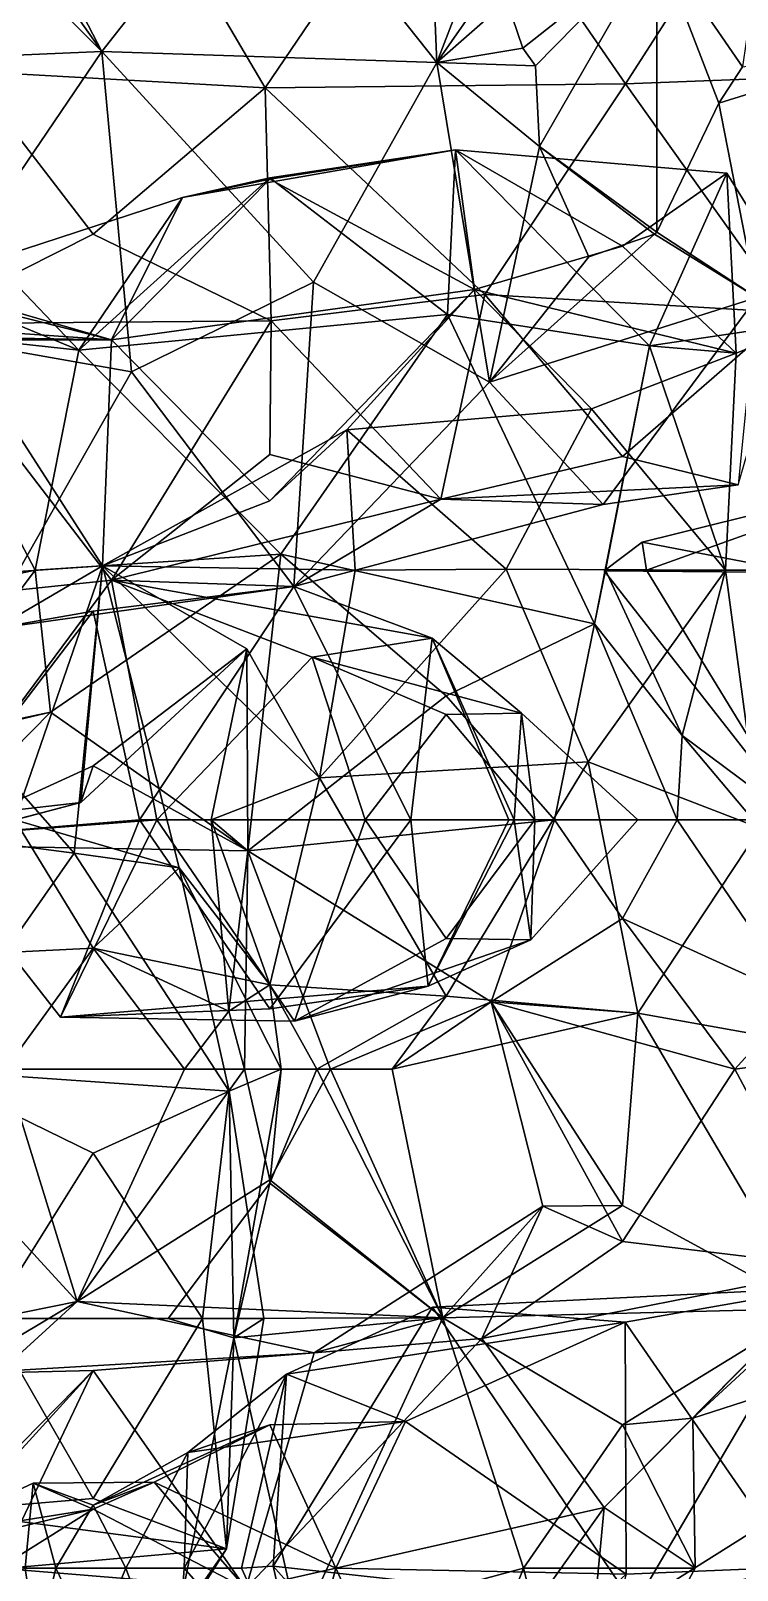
# Model space of a CAD drawing. Extents: x 290095 to 295679, y 4553756 to 4561441.
# Drawn here: x 294275.3 to 294325.8, y 4559352.2 to 4559462.2 of the extents above; entities that cross this region are included whole.
import ezdxf

# ---------------------------------------------------------------- set-up
doc = ezdxf.new("R2010")
doc.units = 0
doc.layers.add('Au_ppm_Pref_-_0_5', color=7, linetype='CONTINUOUS')

msp = doc.modelspace()

# ---------------------------------------------------------------- linework, layer by layer
at = {"layer": 'Au_ppm_Pref_-_0_5'}
for points in [[(294280.11, 4559478.39, 1871.99), (294266.08, 4559478.78, 1876.08), (294270.77, 4559459.28, 1872.59)], [(294280.11, 4559478.39, 1871.99), (294270.77, 4559459.28, 1872.59), (294292.04, 4559458.1, 1872.43)], [(294280.11, 4559478.39, 1871.99), (294292.04, 4559458.1, 1872.43), (294304.9, 4559477.07, 1871.94)], [(294267.16, 4559473.84, 1887.62), (294268.78, 4559477.1, 1887.94), (294280.37, 4559460.69, 1886.83)], [(294268.78, 4559477.1, 1887.94), (294271.84, 4559477.1, 1888.71), (294280.37, 4559460.69, 1886.83)], [(294271.84, 4559477.1, 1888.71), (294291.96, 4559475.45, 1890.82), (294280.37, 4559460.69, 1886.83)], [(294304.3, 4559459.9, 1887.88), (294291.96, 4559475.45, 1890.82), (294303.6, 4559476.47, 1889.59)], [(294304.9, 4559477.07, 1871.94), (294292.04, 4559458.1, 1872.43), (294317.77, 4559458.38, 1872.35)], [(294307.6, 4559468.5, 1888.35), (294304.3, 4559459.9, 1887.88), (294303.6, 4559476.47, 1889.59)], [(294304.9, 4559477.07, 1871.94), (294317.77, 4559458.38, 1872.35), (294329.7, 4559476.96, 1871.65)], [(294329.7, 4559476.96, 1871.65), (294317.77, 4559458.38, 1872.35), (294341.44, 4559459.28, 1870.89)], [(294304.3, 4559459.9, 1887.88), (294280.37, 4559460.69, 1886.83), (294291.96, 4559475.45, 1890.82)], [(294267.16, 4559473.84, 1887.62), (294280.37, 4559460.69, 1886.83), (294252.51, 4559459.51, 1888.07)], [(294308.66, 4559466.17, 1888), (294304.3, 4559459.9, 1887.88), (294307.6, 4559468.5, 1888.35)], [(294309.3, 4559464.28, 1887.76), (294320, 4559468.5, 1885.67), (294310.45, 4559460.92, 1887.34)], [(294310.45, 4559460.92, 1887.34), (294320, 4559468.5, 1885.67), (294311.34, 4559459.68, 1887.14)], [(294311.34, 4559459.68, 1887.14), (294320, 4559468.5, 1885.67), (294311.62, 4559453.9, 1886.94)], [(294311.62, 4559453.9, 1886.94), (294320, 4559468.5, 1885.67), (294320, 4559447.78, 1885.15)], [(294324.44, 4559457, 1885.26), (294320, 4559447.78, 1885.15), (294320, 4559468.5, 1885.67)], [(294326.13, 4559459.59, 1885.28), (294324.44, 4559457, 1885.26), (294320, 4559468.5, 1885.67)], [(294326.65, 4559463.22, 1885.36), (294326.13, 4559459.59, 1885.28), (294320, 4559468.5, 1885.67)], [(294304.3, 4559459.9, 1887.88), (294308.66, 4559466.17, 1888), (294309.3, 4559464.28, 1887.76)], [(294304.3, 4559459.9, 1887.88), (294309.3, 4559464.28, 1887.76), (294310.45, 4559460.92, 1887.34)], [(294311.34, 4559459.68, 1887.14), (294304.3, 4559459.9, 1887.88), (294310.45, 4559460.92, 1887.34)], [(294326.13, 4559459.59, 1885.28), (294338.49, 4559461.38, 1882.3), (294324.44, 4559457, 1885.26)], [(294338.49, 4559461.38, 1882.3), (294327.15, 4559443.12, 1882), (294324.44, 4559457, 1885.26)], [(294266.72, 4559440.59, 1888.25), (294252.51, 4559459.51, 1888.07), (294280.37, 4559460.69, 1886.83)], [(294266.72, 4559440.59, 1888.25), (294280.37, 4559460.69, 1886.83), (294282.48, 4559437.82, 1885.26)], [(294295.5, 4559444.23, 1886.3), (294282.48, 4559437.82, 1885.26), (294280.37, 4559460.69, 1886.83)], [(294295.5, 4559444.23, 1886.3), (294280.37, 4559460.69, 1886.83), (294304.3, 4559459.9, 1887.88)], [(294295.5, 4559444.23, 1886.3), (294304.3, 4559459.9, 1887.88), (294308.06, 4559437.08, 1885.69)], [(294308.06, 4559437.08, 1885.69), (294304.3, 4559459.9, 1887.88), (294311.62, 4559453.9, 1886.94)], [(294311.62, 4559453.9, 1886.94), (294304.3, 4559459.9, 1887.88), (294311.34, 4559459.68, 1887.14)], [(294270.77, 4559459.28, 1872.59), (294267.04, 4559441.25, 1875.35), (294279.76, 4559447.65, 1872.95)], [(294270.77, 4559459.28, 1872.59), (294279.76, 4559447.65, 1872.95), (294292.04, 4559458.1, 1872.43)], [(294329.4, 4559442.05, 1871.44), (294341.44, 4559459.28, 1870.89), (294317.77, 4559458.38, 1872.35)], [(294292.04, 4559458.1, 1872.43), (294279.76, 4559447.65, 1872.95), (294292.46, 4559441.46, 1874.12)], [(294292.04, 4559458.1, 1872.43), (294307.72, 4559443.33, 1872.81), (294317.77, 4559458.38, 1872.35)], [(294292.04, 4559458.1, 1872.43), (294292.46, 4559441.46, 1874.12), (294307.72, 4559443.33, 1872.81)], [(294329.4, 4559442.05, 1871.44), (294317.77, 4559458.38, 1872.35), (294307.72, 4559443.33, 1872.81)], [(294324.44, 4559457, 1885.26), (294327.15, 4559443.12, 1882), (294320, 4559447.78, 1885.15)], [(294264, 4559454.82, 1859.01), (294267.25, 4559444.09, 1853.05), (294278.74, 4559439.36, 1858.06)], [(294264, 4559454.82, 1859.01), (294278.74, 4559439.36, 1858.06), (294266.66, 4559440.68, 1864.57)], [(294292.36, 4559451.67, 1856.47), (294286.14, 4559450.26, 1853.07), (294305.62, 4559453.66, 1852.25)], [(294286.14, 4559450.26, 1853.07), (294292.36, 4559451.57, 1849.7), (294305.62, 4559453.66, 1852.25)], [(294292.36, 4559451.67, 1856.47), (294305.62, 4559453.66, 1852.25), (294305.07, 4559441.91, 1858.99)], [(294305.62, 4559453.66, 1852.25), (294292.36, 4559451.57, 1849.7), (294306.98, 4559443.7, 1846.27)], [(294305.62, 4559453.66, 1852.25), (294319.48, 4559439.68, 1854.82), (294305.07, 4559441.91, 1858.99)], [(294325.01, 4559452, 1853.07), (294319.48, 4559439.68, 1854.82), (294305.62, 4559453.66, 1852.25)], [(294325.01, 4559452, 1853.07), (294305.62, 4559453.66, 1852.25), (294317.56, 4559446.79, 1851.29)], [(294305.62, 4559453.66, 1852.25), (294306.98, 4559443.7, 1846.27), (294317.56, 4559446.79, 1851.29)], [(294308.06, 4559437.08, 1885.69), (294311.62, 4559453.9, 1886.94), (294315.16, 4559446.03, 1886.05)], [(294319.84, 4559447.64, 1885.18), (294311.62, 4559453.9, 1886.94), (294320, 4559447.78, 1885.15)], [(294315.16, 4559446.03, 1886.05), (294311.62, 4559453.9, 1886.94), (294319.84, 4559447.64, 1885.18)], [(294325.01, 4559452, 1853.07), (294317.56, 4559446.79, 1851.29), (294325.67, 4559439.15, 1848.48)], [(294331.53, 4559441.46, 1853.07), (294319.48, 4559439.68, 1854.82), (294325.01, 4559452, 1853.07)], [(294331.53, 4559441.46, 1853.07), (294325.01, 4559452, 1853.07), (294325.67, 4559439.15, 1848.48)], [(294292.36, 4559451.67, 1856.47), (294278.74, 4559439.36, 1858.06), (294286.14, 4559450.26, 1853.07)], [(294292.36, 4559451.67, 1856.47), (294305.07, 4559441.91, 1858.99), (294278.74, 4559439.36, 1858.06)], [(294286.14, 4559450.26, 1853.07), (294281.07, 4559440.1, 1847.51), (294292.36, 4559451.57, 1849.7)], [(294281.07, 4559440.1, 1847.51), (294306.98, 4559443.7, 1846.27), (294292.36, 4559451.57, 1849.7)], [(294278.74, 4559439.36, 1858.06), (294267.25, 4559444.09, 1853.05), (294286.14, 4559450.26, 1853.07)], [(294286.14, 4559450.26, 1853.07), (294267.25, 4559444.09, 1853.05), (294281.07, 4559440.1, 1847.51)], [(294279.76, 4559447.65, 1872.95), (294267.04, 4559441.25, 1875.35), (294292.46, 4559441.46, 1874.12)], [(294319.84, 4559447.64, 1885.18), (294308.06, 4559437.08, 1885.69), (294315.16, 4559446.03, 1886.05)], [(294327.15, 4559443.12, 1882), (294308.06, 4559437.08, 1885.69), (294319.84, 4559447.64, 1885.18)], [(294320, 4559447.78, 1885.15), (294327.15, 4559443.12, 1882), (294319.84, 4559447.64, 1885.18)], [(294325.67, 4559439.15, 1848.48), (294317.56, 4559446.79, 1851.29), (294306.98, 4559443.7, 1846.27)], [(294282.48, 4559437.82, 1885.26), (294295.5, 4559444.23, 1886.3), (294294.08, 4559422.48, 1882.85)], [(294295.5, 4559444.23, 1886.3), (294308.06, 4559437.08, 1885.69), (294294.08, 4559422.48, 1882.85)], [(294281.07, 4559440.1, 1847.51), (294267.25, 4559444.09, 1853.05), (294251.38, 4559440.04, 1847.83)], [(294254.64, 4559422.22, 1841.57), (294280.42, 4559423.95, 1841.62), (294267.88, 4559443.43, 1840.46)], [(294281.07, 4559440.1, 1847.51), (294261.46, 4559441.46, 1843.88), (294267.88, 4559443.43, 1840.46)], [(294267.88, 4559443.43, 1840.46), (294280.42, 4559423.95, 1841.62), (294281.07, 4559440.1, 1847.51)], [(294281.07, 4559440.1, 1847.51), (294292.36, 4559428.6, 1845.48), (294306.98, 4559443.7, 1846.27)], [(294292.36, 4559428.6, 1845.48), (294297.88, 4559433.66, 1841.19), (294306.98, 4559443.7, 1846.27)], [(294307.72, 4559443.33, 1872.81), (294292.46, 4559441.46, 1874.12), (294304.59, 4559428.71, 1877.22)], [(294315.34, 4559435.18, 1842.24), (294306.98, 4559443.7, 1846.27), (294297.88, 4559433.66, 1841.19)], [(294307.72, 4559443.33, 1872.81), (294304.59, 4559428.71, 1877.22), (294317.56, 4559431.77, 1873.6)], [(294315.34, 4559435.18, 1842.24), (294325.67, 4559439.15, 1848.48), (294306.98, 4559443.7, 1846.27)], [(294329.4, 4559442.05, 1871.44), (294307.72, 4559443.33, 1872.81), (294317.56, 4559431.77, 1873.6)], [(294316.18, 4559428.33, 1881.85), (294308.06, 4559437.08, 1885.69), (294327.15, 4559443.12, 1882)], [(294316.18, 4559428.33, 1881.85), (294327.15, 4559443.12, 1882), (294325.83, 4559429.75, 1876.83)], [(294329.4, 4559442.05, 1871.44), (294317.56, 4559431.77, 1873.6), (294325.83, 4559429.75, 1876.83)], [(294281.07, 4559440.1, 1847.51), (294255, 4559440.55, 1846.41), (294261.46, 4559441.46, 1843.88)], [(294263.68, 4559421.11, 1871.27), (294281.05, 4559422.93, 1875.72), (294267.04, 4559441.25, 1875.35)], [(294281.05, 4559422.93, 1875.72), (294292.46, 4559441.46, 1874.12), (294267.04, 4559441.25, 1875.35)], [(294293.16, 4559424.78, 1858.86), (294278.74, 4559439.36, 1858.06), (294305.07, 4559441.91, 1858.99)], [(294292.46, 4559441.46, 1874.12), (294281.05, 4559422.93, 1875.72), (294292.36, 4559431.9, 1873.64)], [(294304.59, 4559428.71, 1877.22), (294292.46, 4559441.46, 1874.12), (294292.36, 4559431.9, 1873.64)], [(294293.16, 4559424.78, 1858.86), (294305.07, 4559441.91, 1858.99), (294315.55, 4559419.81, 1856.79)], [(294305.07, 4559441.91, 1858.99), (294319.48, 4559439.68, 1854.82), (294315.55, 4559419.81, 1856.79)], [(294331.53, 4559441.46, 1853.07), (294325.67, 4559439.15, 1848.48), (294319.48, 4559439.68, 1854.82)], [(294281.07, 4559440.1, 1847.51), (294251.38, 4559440.04, 1847.83), (294255.11, 4559440.4, 1846.83)], [(294281.07, 4559440.1, 1847.51), (294255.11, 4559440.4, 1846.83), (294255, 4559440.55, 1846.41)], [(294266.66, 4559440.68, 1864.57), (294275.62, 4559423.64, 1863.84), (294263.68, 4559421.11, 1871.27)], [(294278.74, 4559439.36, 1858.06), (294275.62, 4559423.64, 1863.84), (294266.66, 4559440.68, 1864.57)], [(294266.72, 4559440.59, 1888.25), (294282.48, 4559437.82, 1885.26), (294271.98, 4559419.36, 1883.61)], [(294281.07, 4559440.1, 1847.51), (294280.42, 4559423.95, 1841.62), (294292.36, 4559428.6, 1845.48)], [(294293.16, 4559424.78, 1858.86), (294275.62, 4559423.64, 1863.84), (294278.74, 4559439.36, 1858.06)], [(294315.34, 4559435.18, 1842.24), (294324.91, 4559423.64, 1847.17), (294325.67, 4559439.15, 1848.48)], [(294316.34, 4559423.64, 1853.07), (294315.55, 4559419.81, 1856.79), (294319.48, 4559439.68, 1854.82)], [(294319.48, 4559439.68, 1854.82), (294324.91, 4559423.64, 1847.17), (294316.34, 4559423.64, 1853.07)], [(294324.91, 4559423.64, 1847.17), (294319.48, 4559439.68, 1854.82), (294325.67, 4559439.15, 1848.48)], [(294271.98, 4559419.36, 1883.61), (294282.48, 4559437.82, 1885.26), (294294.08, 4559422.48, 1882.85)], [(294316.18, 4559428.33, 1881.85), (294294.08, 4559422.48, 1882.85), (294308.06, 4559437.08, 1885.69)], [(294315.34, 4559435.18, 1842.24), (294297.88, 4559433.66, 1841.19), (294309.25, 4559423.71, 1839.06)], [(294315.34, 4559435.18, 1842.24), (294309.25, 4559423.71, 1839.06), (294324.91, 4559423.64, 1847.17)], [(294297.88, 4559433.66, 1841.19), (294292.36, 4559428.6, 1845.48), (294280.42, 4559423.95, 1841.62)], [(294280.42, 4559423.95, 1841.62), (294298.46, 4559423.64, 1838.13), (294297.88, 4559433.66, 1841.19)], [(294297.88, 4559433.66, 1841.19), (294298.46, 4559423.64, 1838.13), (294309.25, 4559423.71, 1839.06)], [(294304.59, 4559428.71, 1877.22), (294292.36, 4559431.9, 1873.64), (294281.05, 4559422.93, 1875.72)], [(294304.59, 4559428.71, 1877.22), (294325.83, 4559429.75, 1876.83), (294317.56, 4559431.77, 1873.6)], [(294319.28, 4559423.64, 1824.18), (294318.97, 4559425.64, 1823.37), (294338, 4559430.36, 1823.37)], [(294330.24, 4559423.49, 1817.78), (294338, 4559430.36, 1823.37), (294318.97, 4559425.64, 1823.37)], [(294319.28, 4559423.64, 1824.18), (294338, 4559430.36, 1823.37), (294337.33, 4559423.64, 1825.93)], [(294316.18, 4559428.33, 1881.85), (294325.83, 4559429.75, 1876.83), (294304.59, 4559428.71, 1877.22)], [(294304.59, 4559428.71, 1877.22), (294281.05, 4559422.93, 1875.72), (294294.08, 4559422.48, 1882.85)], [(294316.18, 4559428.33, 1881.85), (294304.59, 4559428.71, 1877.22), (294294.08, 4559422.48, 1882.85)], [(294319.28, 4559423.64, 1824.18), (294316.24, 4559423.6, 1823.3), (294318.97, 4559425.64, 1823.37)], [(294318.97, 4559425.64, 1823.37), (294316.24, 4559423.6, 1823.3), (294330.24, 4559423.49, 1817.78)], [(294293.16, 4559424.78, 1858.86), (294276.71, 4559413.51, 1857.88), (294275.62, 4559423.64, 1863.84)], [(294293.16, 4559424.78, 1858.86), (294290.81, 4559403.6, 1853.73), (294276.71, 4559413.51, 1857.88)], [(294293.16, 4559424.78, 1858.86), (294304.96, 4559414.68, 1856.06), (294290.81, 4559403.6, 1853.73)], [(294293.16, 4559424.78, 1858.86), (294315.55, 4559419.81, 1856.79), (294304.96, 4559414.68, 1856.06)], [(294254.64, 4559422.22, 1841.57), (294267.16, 4559416.2, 1837.73), (294280.42, 4559423.95, 1841.62)], [(294275.62, 4559423.64, 1863.84), (294266.11, 4559411.01, 1863.71), (294263.68, 4559421.11, 1871.27)], [(294276.71, 4559413.51, 1857.88), (294266.11, 4559411.01, 1863.71), (294275.62, 4559423.64, 1863.84)], [(294280.42, 4559423.95, 1841.62), (294267.16, 4559416.2, 1837.73), (294278.4, 4559403.44, 1836.69)], [(294274.15, 4559405.82, 1844.49), (294278.88, 4559407.06, 1847.13), (294280.42, 4559423.95, 1841.62)], [(294274.15, 4559405.82, 1844.49), (294280.42, 4559423.95, 1841.62), (294285.9, 4559402.4, 1841.19)], [(294285.9, 4559402.4, 1841.19), (294280.42, 4559423.95, 1841.62), (294278.4, 4559403.44, 1836.69)], [(294278.88, 4559407.06, 1847.13), (294290.73, 4559418.02, 1846.02), (294280.42, 4559423.95, 1841.62)], [(294280.42, 4559423.95, 1841.62), (294290.73, 4559418.02, 1846.02), (294295.91, 4559408.82, 1841.87)], [(294280.42, 4559423.95, 1841.62), (294295.91, 4559408.82, 1841.87), (294298.46, 4559423.64, 1838.13)], [(294295.91, 4559408.82, 1841.87), (294315.11, 4559409.95, 1842.35), (294309.25, 4559423.71, 1839.06)], [(294295.91, 4559408.82, 1841.87), (294309.25, 4559423.71, 1839.06), (294298.46, 4559423.64, 1838.13)], [(294315.11, 4559409.95, 1842.35), (294324.91, 4559423.64, 1847.17), (294309.25, 4559423.71, 1839.06)], [(294327.38, 4559405.22, 1848.19), (294324.91, 4559423.64, 1847.17), (294315.11, 4559409.95, 1842.35)], [(294316.34, 4559423.64, 1853.07), (294321.82, 4559411.85, 1853.07), (294315.55, 4559419.81, 1856.79)], [(294319.28, 4559423.64, 1824.18), (294330.15, 4559405.84, 1823.37), (294316.24, 4559423.6, 1823.3)], [(294330.15, 4559405.84, 1823.37), (294330.24, 4559423.49, 1817.78), (294316.24, 4559423.6, 1823.3)], [(294321.82, 4559411.85, 1853.07), (294316.34, 4559423.64, 1853.07), (294324.91, 4559423.64, 1847.17)], [(294319.28, 4559423.64, 1824.18), (294337.33, 4559423.64, 1825.93), (294330.15, 4559405.84, 1823.37)], [(294327.38, 4559405.22, 1848.19), (294321.82, 4559411.85, 1853.07), (294324.91, 4559423.64, 1847.17)], [(294263.68, 4559421.11, 1871.27), (294267.39, 4559404.53, 1876.33), (294281.05, 4559422.93, 1875.72)], [(294267.39, 4559404.53, 1876.33), (294284.29, 4559405.82, 1871.23), (294281.05, 4559422.93, 1875.72)], [(294271.98, 4559419.36, 1883.61), (294294.08, 4559422.48, 1882.85), (294279.76, 4559420.71, 1877.8)], [(294294.08, 4559422.48, 1882.85), (294283.05, 4559405.82, 1881.22), (294279.76, 4559420.71, 1877.8)], [(294294.08, 4559422.48, 1882.85), (294281.05, 4559422.93, 1875.72), (294303.96, 4559418.78, 1875.68)], [(294295.39, 4559417.43, 1871.53), (294281.05, 4559422.93, 1875.72), (294284.29, 4559405.82, 1871.23)], [(294303.96, 4559418.78, 1875.68), (294281.05, 4559422.93, 1875.72), (294295.39, 4559417.43, 1871.53)], [(294283.05, 4559405.82, 1881.22), (294294.08, 4559422.48, 1882.85), (294302.44, 4559405.82, 1881.58)], [(294302.44, 4559405.82, 1881.58), (294294.08, 4559422.48, 1882.85), (294303.96, 4559418.78, 1875.68)], [(294271.98, 4559419.36, 1883.61), (294279.76, 4559420.71, 1877.8), (294267.39, 4559404.53, 1876.33)], [(294279.76, 4559420.71, 1877.8), (294283.05, 4559405.82, 1881.22), (294267.39, 4559404.53, 1876.33)], [(294315.55, 4559419.81, 1856.79), (294312.7, 4559405.82, 1855.36), (294304.96, 4559414.68, 1856.06)], [(294321.47, 4559405.82, 1854.91), (294312.7, 4559405.82, 1855.36), (294315.55, 4559419.81, 1856.79)], [(294321.47, 4559405.82, 1854.91), (294315.55, 4559419.81, 1856.79), (294321.82, 4559411.85, 1853.07)], [(294279.76, 4559409.67, 1848.41), (294290.73, 4559418.02, 1846.02), (294278.88, 4559407.06, 1847.13)], [(294290.81, 4559403.6, 1853.73), (294290.73, 4559418.02, 1846.02), (294279.76, 4559409.67, 1848.41)], [(294288.17, 4559405.82, 1847.13), (294290.73, 4559418.02, 1846.02), (294290.81, 4559403.6, 1853.73)], [(294288.17, 4559405.82, 1847.13), (294295.91, 4559408.82, 1841.87), (294290.73, 4559418.02, 1846.02)], [(294295.39, 4559417.43, 1871.53), (294310.34, 4559413.44, 1870.89), (294303.96, 4559418.78, 1875.68)], [(294309.45, 4559405.82, 1876.83), (294302.44, 4559405.82, 1881.58), (294303.96, 4559418.78, 1875.68)], [(294309.81, 4559405.82, 1873.17), (294303.96, 4559418.78, 1875.68), (294310.34, 4559413.44, 1870.89)], [(294309.81, 4559405.82, 1873.17), (294309.45, 4559405.82, 1876.83), (294303.96, 4559418.78, 1875.68)], [(294299.17, 4559405.82, 1868.16), (294295.39, 4559417.43, 1871.53), (294284.29, 4559405.82, 1871.23)], [(294299.17, 4559405.82, 1868.16), (294304.96, 4559413.33, 1868.38), (294295.39, 4559417.43, 1871.53)], [(294295.39, 4559417.43, 1871.53), (294304.96, 4559413.33, 1868.38), (294310.34, 4559413.44, 1870.89)], [(294267.16, 4559416.2, 1837.73), (294260.11, 4559405.82, 1837.87), (294278.4, 4559403.44, 1836.69)], [(294312.7, 4559405.82, 1855.36), (294290.81, 4559403.6, 1853.73), (294304.96, 4559414.68, 1856.06)], [(294276.71, 4559413.51, 1857.88), (294267.35, 4559404, 1853.03), (294252.6, 4559408.41, 1858.67)], [(294252.6, 4559408.41, 1858.67), (294266.11, 4559411.01, 1863.71), (294276.71, 4559413.51, 1857.88)], [(294267.35, 4559404, 1853.03), (294276.71, 4559413.51, 1857.88), (294290.81, 4559403.6, 1853.73)], [(294299.17, 4559405.82, 1868.16), (294311.3, 4559405.82, 1867.9), (294304.96, 4559413.33, 1868.38)], [(294310.34, 4559413.44, 1870.89), (294304.96, 4559413.33, 1868.38), (294311.3, 4559405.82, 1867.9)], [(294309.81, 4559405.82, 1873.17), (294310.34, 4559413.44, 1870.89), (294318.65, 4559405.82, 1870.89)], [(294310.34, 4559413.44, 1870.89), (294311.3, 4559405.82, 1867.9), (294318.65, 4559405.82, 1870.89)], [(294321.47, 4559405.82, 1854.91), (294321.82, 4559411.85, 1853.07), (294329.92, 4559405.82, 1853.07)], [(294329.92, 4559405.82, 1853.07), (294321.82, 4559411.85, 1853.07), (294327.38, 4559405.22, 1848.19)], [(294267.35, 4559404, 1853.03), (294290.81, 4559403.6, 1853.73), (294279.76, 4559409.67, 1848.41)], [(294267.35, 4559404, 1853.03), (294279.76, 4559409.67, 1848.41), (294278.88, 4559407.06, 1847.13)], [(294315.11, 4559409.95, 1842.35), (294295.91, 4559408.82, 1841.87), (294304.96, 4559393.22, 1842.93)], [(294318.66, 4559392, 1848.98), (294315.11, 4559409.95, 1842.35), (294304.96, 4559393.22, 1842.93)], [(294318.66, 4559392, 1848.98), (294327.38, 4559405.22, 1848.19), (294315.11, 4559409.95, 1842.35)], [(294288.17, 4559405.82, 1847.13), (294292.36, 4559394.04, 1845.12), (294295.91, 4559408.82, 1841.87)], [(294304.96, 4559393.22, 1842.93), (294295.91, 4559408.82, 1841.87), (294292.36, 4559394.04, 1845.12)], [(294267.35, 4559404, 1853.03), (294278.88, 4559407.06, 1847.13), (294268.05, 4559405.82, 1847.13)], [(294278.88, 4559407.06, 1847.13), (294274.15, 4559405.82, 1844.49), (294268.05, 4559405.82, 1847.13)], [(294278.4, 4559403.44, 1836.69), (294260.11, 4559405.82, 1837.87), (294267.57, 4559387.97, 1835.51)], [(294279.76, 4559396.65, 1844.07), (294264.32, 4559395.88, 1845.85), (294274.15, 4559405.82, 1844.49)], [(294267.39, 4559404.53, 1876.33), (294283.05, 4559405.82, 1881.22), (294277.42, 4559391.72, 1876.83)], [(294284.29, 4559405.82, 1871.23), (294267.39, 4559404.53, 1876.33), (294277.42, 4559391.72, 1876.83)], [(294279.76, 4559396.65, 1844.07), (294274.15, 4559405.82, 1844.49), (294285.9, 4559402.4, 1841.19)], [(294283.05, 4559405.82, 1881.22), (294292.36, 4559392.31, 1881.33), (294277.42, 4559391.72, 1876.83)], [(294284.29, 4559405.82, 1871.23), (294277.42, 4559391.72, 1876.83), (294294.13, 4559391.44, 1871.2)], [(294283.05, 4559405.82, 1881.22), (294302.44, 4559405.82, 1881.58), (294292.36, 4559392.31, 1881.33)], [(294299.17, 4559405.82, 1868.16), (294284.29, 4559405.82, 1871.23), (294294.13, 4559391.44, 1871.2)], [(294288.17, 4559405.82, 1847.13), (294290.81, 4559403.6, 1853.73), (294289.44, 4559392.14, 1847.13)], [(294288.17, 4559405.82, 1847.13), (294289.44, 4559392.14, 1847.13), (294292.36, 4559394.04, 1845.12)], [(294290.81, 4559403.6, 1853.73), (294312.7, 4559405.82, 1855.36), (294308.18, 4559392.82, 1852.74)], [(294303.68, 4559393.93, 1875.45), (294292.36, 4559392.31, 1881.33), (294302.44, 4559405.82, 1881.58)], [(294299.17, 4559405.82, 1868.16), (294294.13, 4559391.44, 1871.2), (294304.96, 4559397.35, 1868.06)], [(294299.17, 4559405.82, 1868.16), (294304.96, 4559397.35, 1868.06), (294311.3, 4559405.82, 1867.9)], [(294309.45, 4559405.82, 1876.83), (294303.68, 4559393.93, 1875.45), (294302.44, 4559405.82, 1881.58)], [(294309.45, 4559405.82, 1876.83), (294309.81, 4559405.82, 1873.17), (294303.68, 4559393.93, 1875.45)], [(294309.81, 4559405.82, 1873.17), (294311.02, 4559397.25, 1870.89), (294303.68, 4559393.93, 1875.45)], [(294311.02, 4559397.25, 1870.89), (294311.3, 4559405.82, 1867.9), (294304.96, 4559397.35, 1868.06)], [(294308.18, 4559392.82, 1852.74), (294312.7, 4559405.82, 1855.36), (294317.56, 4559398.78, 1855.42)], [(294309.81, 4559405.82, 1873.17), (294318.65, 4559405.82, 1870.89), (294311.02, 4559397.25, 1870.89)], [(294311.02, 4559397.25, 1870.89), (294318.65, 4559405.82, 1870.89), (294311.3, 4559405.82, 1867.9)], [(294321.47, 4559405.82, 1854.91), (294317.56, 4559398.78, 1855.42), (294312.7, 4559405.82, 1855.36)], [(294330.16, 4559393.03, 1854.75), (294317.56, 4559398.78, 1855.42), (294321.47, 4559405.82, 1854.91)], [(294330.16, 4559393.03, 1854.75), (294321.47, 4559405.82, 1854.91), (294329.92, 4559405.82, 1853.07)], [(294341, 4559388.01, 1848.78), (294327.38, 4559405.22, 1848.19), (294318.66, 4559392, 1848.98)], [(294289.44, 4559392.14, 1847.13), (294290.81, 4559403.6, 1853.73), (294290.57, 4559388.01, 1847.97)], [(294296.7, 4559388.01, 1849.18), (294290.57, 4559388.01, 1847.97), (294290.81, 4559403.6, 1853.73)], [(294296.7, 4559388.01, 1849.18), (294290.81, 4559403.6, 1853.73), (294308.18, 4559392.82, 1852.74)], [(294278.4, 4559403.44, 1836.69), (294267.57, 4559387.97, 1835.51), (294289.46, 4559386.44, 1836.1)], [(294285.9, 4559402.4, 1841.19), (294278.4, 4559403.44, 1836.69), (294289.46, 4559386.44, 1836.1)], [(294279.76, 4559396.65, 1844.07), (294285.9, 4559402.4, 1841.19), (294292.36, 4559394.04, 1845.12)], [(294292.36, 4559394.04, 1845.12), (294285.9, 4559402.4, 1841.19), (294293.18, 4559388.01, 1841.19)], [(294293.18, 4559388.01, 1841.19), (294285.9, 4559402.4, 1841.19), (294289.46, 4559386.44, 1836.1)], [(294308.18, 4559392.82, 1852.74), (294317.56, 4559398.78, 1855.42), (294325.58, 4559388.01, 1855.23)], [(294330.16, 4559393.03, 1854.75), (294325.58, 4559388.01, 1855.23), (294317.56, 4559398.78, 1855.42)], [(294294.13, 4559391.44, 1871.2), (294311.02, 4559397.25, 1870.89), (294304.96, 4559397.35, 1868.06)], [(294311.02, 4559397.25, 1870.89), (294294.13, 4559391.44, 1871.2), (294303.68, 4559393.93, 1875.45)], [(294279.76, 4559396.65, 1844.07), (294273.48, 4559388.01, 1844.15), (294264.32, 4559395.88, 1845.85)], [(294279.76, 4559396.65, 1844.07), (294286.27, 4559388.01, 1847.13), (294273.48, 4559388.01, 1844.15)], [(294279.76, 4559396.65, 1844.07), (294289.44, 4559392.14, 1847.13), (294286.27, 4559388.01, 1847.13)], [(294279.76, 4559396.65, 1844.07), (294292.36, 4559394.04, 1845.12), (294289.44, 4559392.14, 1847.13)], [(294277.42, 4559391.72, 1876.83), (294292.36, 4559392.31, 1881.33), (294303.68, 4559393.93, 1875.45)], [(294277.42, 4559391.72, 1876.83), (294303.68, 4559393.93, 1875.45), (294294.13, 4559391.44, 1871.2)], [(294304.96, 4559393.22, 1842.93), (294292.36, 4559394.04, 1845.12), (294295.73, 4559388.01, 1845.54)], [(294292.36, 4559394.04, 1845.12), (294293.18, 4559388.01, 1841.19), (294295.73, 4559388.01, 1845.54)], [(294304.96, 4559393.22, 1842.93), (294295.73, 4559388.01, 1845.54), (294301.11, 4559388.01, 1847.13)], [(294308.18, 4559392.82, 1852.74), (294301.11, 4559388.01, 1847.13), (294296.7, 4559388.01, 1849.18)], [(294304.96, 4559393.22, 1842.93), (294301.11, 4559388.01, 1847.13), (294318.66, 4559392, 1848.98)], [(294308.18, 4559392.82, 1852.74), (294318.66, 4559392, 1848.98), (294301.11, 4559388.01, 1847.13)], [(294317.56, 4559375.69, 1854.9), (294311.87, 4559378.23, 1853.07), (294308.18, 4559392.82, 1852.74)], [(294317.56, 4559375.69, 1854.9), (294308.18, 4559392.82, 1852.74), (294325.58, 4559388.01, 1855.23)], [(294317.56, 4559378.28, 1850.37), (294318.66, 4559392, 1848.98), (294308.18, 4559392.82, 1852.74)], [(294317.56, 4559378.28, 1850.37), (294308.18, 4559392.82, 1852.74), (294311.87, 4559378.23, 1853.07)], [(294330.16, 4559393.03, 1854.75), (294341.53, 4559390.13, 1859.38), (294325.58, 4559388.01, 1855.23)], [(294290.57, 4559388.01, 1847.97), (294286.27, 4559388.01, 1847.13), (294289.44, 4559392.14, 1847.13)], [(294318.66, 4559392, 1848.98), (294317.56, 4559378.28, 1850.37), (294331.09, 4559370.91, 1848.41)], [(294341, 4559388.01, 1848.78), (294318.66, 4559392, 1848.98), (294331.09, 4559370.91, 1848.41)], [(294333.16, 4559373.83, 1857.91), (294325.58, 4559388.01, 1855.23), (294341.53, 4559390.13, 1859.38)], [(294278.6, 4559371.42, 1847.94), (294267.16, 4559383.88, 1845.75), (294273.48, 4559388.01, 1844.15)], [(294272.34, 4559370.19, 1831.75), (294279.76, 4559382.02, 1831.31), (294267.57, 4559387.97, 1835.51)], [(294289.46, 4559386.44, 1836.1), (294267.57, 4559387.97, 1835.51), (294279.76, 4559382.02, 1831.31)], [(294286.27, 4559388.01, 1847.13), (294278.6, 4559371.42, 1847.94), (294273.48, 4559388.01, 1844.15)], [(294292.36, 4559380.1, 1849.77), (294278.6, 4559371.42, 1847.94), (294290.57, 4559388.01, 1847.97)], [(294290.57, 4559388.01, 1847.97), (294278.6, 4559371.42, 1847.94), (294286.27, 4559388.01, 1847.13)], [(294289.81, 4559368.83, 1841.34), (294293.18, 4559388.01, 1841.19), (294289.46, 4559386.44, 1836.1)], [(294292.36, 4559379.87, 1844.42), (294293.18, 4559388.01, 1841.19), (294289.81, 4559368.83, 1841.34)], [(294292.36, 4559380.1, 1849.77), (294290.57, 4559388.01, 1847.97), (294296.7, 4559388.01, 1849.18)], [(294292.36, 4559379.87, 1844.42), (294304.73, 4559370.24, 1847.16), (294295.73, 4559388.01, 1845.54)], [(294292.36, 4559379.87, 1844.42), (294295.73, 4559388.01, 1845.54), (294293.18, 4559388.01, 1841.19)], [(294292.36, 4559380.1, 1849.77), (294296.7, 4559388.01, 1849.18), (294304.73, 4559370.24, 1847.16)], [(294301.11, 4559388.01, 1847.13), (294295.73, 4559388.01, 1845.54), (294304.73, 4559370.24, 1847.16)], [(294296.7, 4559388.01, 1849.18), (294301.11, 4559388.01, 1847.13), (294304.73, 4559370.24, 1847.16)], [(294333.16, 4559373.83, 1857.91), (294317.56, 4559375.69, 1854.9), (294325.58, 4559388.01, 1855.23)], [(294289.46, 4559386.44, 1836.1), (294279.76, 4559382.02, 1831.31), (294287.55, 4559370.19, 1831.58)], [(294291.94, 4559370.19, 1835.25), (294289.46, 4559386.44, 1836.1), (294287.55, 4559370.19, 1831.58)], [(294289.81, 4559368.83, 1841.34), (294289.46, 4559386.44, 1836.1), (294291.94, 4559370.19, 1835.25)], [(294267.16, 4559383.88, 1845.75), (294278.6, 4559371.42, 1847.94), (294257.89, 4559367.22, 1846.55)], [(294272.34, 4559370.19, 1831.75), (294287.55, 4559370.19, 1831.58), (294279.76, 4559382.02, 1831.31)], [(294278.6, 4559371.42, 1847.94), (294292.36, 4559380.1, 1849.77), (294304.73, 4559370.24, 1847.16)], [(294289.81, 4559368.83, 1841.34), (294285.11, 4559370.19, 1844.61), (294292.36, 4559379.87, 1844.42)], [(294292.36, 4559379.87, 1844.42), (294285.11, 4559370.19, 1844.61), (294304.73, 4559370.24, 1847.16)], [(294311.87, 4559378.23, 1853.07), (294304.73, 4559370.24, 1847.16), (294317.56, 4559378.28, 1850.37)], [(294317.56, 4559378.28, 1850.37), (294304.73, 4559370.24, 1847.16), (294331.09, 4559370.91, 1848.41)], [(294295.53, 4559367.75, 1852.61), (294311.87, 4559378.23, 1853.07), (294307.52, 4559368.77, 1857.33)], [(294311.87, 4559378.23, 1853.07), (294295.53, 4559367.75, 1852.61), (294304.73, 4559370.24, 1847.16)], [(294311.87, 4559378.23, 1853.07), (294317.56, 4559375.69, 1854.9), (294307.52, 4559368.77, 1857.33)], [(294333.16, 4559373.83, 1857.91), (294307.52, 4559368.77, 1857.33), (294317.56, 4559375.69, 1854.9)], [(294316.25, 4559356.71, 1856.94), (294307.52, 4559368.77, 1857.33), (294333.16, 4559373.83, 1857.91)], [(294322.58, 4559363.09, 1853.07), (294316.25, 4559356.71, 1856.94), (294333.16, 4559373.83, 1857.91)], [(294322.58, 4559363.09, 1853.07), (294333.16, 4559373.83, 1857.91), (294342.37, 4559369.47, 1853.06)], [(294317.74, 4559369.94, 1876.82), (294331.76, 4559372.39, 1883.18), (294303.98, 4559371.01, 1882.82)], [(294331.76, 4559372.39, 1883.18), (294318.41, 4559349.69, 1883.34), (294303.98, 4559371.01, 1882.82)], [(294331.76, 4559372.39, 1883.18), (294317.74, 4559369.94, 1876.82), (294329.84, 4559352.44, 1876.79)], [(294331.76, 4559372.39, 1883.18), (294336.58, 4559361.1, 1882.77), (294318.41, 4559349.69, 1883.34)], [(294267.16, 4559360.97, 1850), (294257.89, 4559367.22, 1846.55), (294278.6, 4559371.42, 1847.94)], [(294267.16, 4559360.97, 1850), (294278.6, 4559371.42, 1847.94), (294269.95, 4559366.24, 1853.07)], [(294295.53, 4559367.75, 1852.61), (294269.95, 4559366.24, 1853.07), (294278.6, 4559371.42, 1847.94)], [(294295.53, 4559367.75, 1852.61), (294278.6, 4559371.42, 1847.94), (294304.73, 4559370.24, 1847.16)], [(294292.62, 4559352.52, 1882.76), (294293.55, 4559366.23, 1876.07), (294303.98, 4559371.01, 1882.82)], [(294292.62, 4559352.52, 1882.76), (294303.98, 4559371.01, 1882.82), (294318.41, 4559349.69, 1883.34)], [(294293.55, 4559366.23, 1876.07), (294317.74, 4559369.94, 1876.82), (294303.98, 4559371.01, 1882.82)], [(294331.09, 4559370.91, 1848.41), (294304.73, 4559370.24, 1847.16), (294317.56, 4559362.6, 1850.54)], [(294322.58, 4559363.09, 1853.07), (294331.09, 4559370.91, 1848.41), (294317.56, 4559362.6, 1850.54)], [(294331.09, 4559370.91, 1848.41), (294322.58, 4559363.09, 1853.07), (294342.37, 4559369.47, 1853.06)], [(294272.34, 4559370.19, 1831.75), (294268.92, 4559356.45, 1835.78), (294279.76, 4559357.34, 1830.97)], [(294272.34, 4559370.19, 1831.75), (294279.76, 4559357.34, 1830.97), (294287.55, 4559370.19, 1831.58)], [(294289.27, 4559353.74, 1836.25), (294287.55, 4559370.19, 1831.58), (294279.76, 4559357.34, 1830.97)], [(294285.11, 4559370.19, 1844.61), (294289.81, 4559368.83, 1841.34), (294304.73, 4559370.24, 1847.16)], [(294289.27, 4559353.74, 1836.25), (294291.94, 4559370.19, 1835.25), (294287.55, 4559370.19, 1831.58)], [(294289.81, 4559368.83, 1841.34), (294291.94, 4559370.19, 1835.25), (294289.27, 4559353.74, 1836.25)], [(294289.81, 4559368.83, 1841.34), (294294.46, 4559348.03, 1844.69), (294304.73, 4559370.24, 1847.16)], [(294293.55, 4559366.23, 1876.07), (294302.07, 4559362.85, 1871.97), (294317.74, 4559369.94, 1876.82)], [(294304.73, 4559370.24, 1847.16), (294294.46, 4559348.03, 1844.69), (294310.48, 4559352.37, 1847.93)], [(294302.07, 4559362.85, 1871.97), (294317.82, 4559351.95, 1870.53), (294317.74, 4559369.94, 1876.82)], [(294310.48, 4559352.37, 1847.93), (294317.56, 4559362.6, 1850.54), (294304.73, 4559370.24, 1847.16)], [(294329.84, 4559352.44, 1876.79), (294317.74, 4559369.94, 1876.82), (294317.82, 4559351.95, 1870.53)], [(294289.81, 4559368.83, 1841.34), (294285.76, 4559348.69, 1841.19), (294294.46, 4559348.03, 1844.69)], [(294289.81, 4559368.83, 1841.34), (294289.27, 4559353.74, 1836.25), (294285.76, 4559348.69, 1841.19)], [(294290.65, 4559350.91, 1859.16), (294307.52, 4559368.77, 1857.33), (294316.25, 4559356.71, 1856.94)], [(294290.65, 4559350.91, 1859.16), (294295.53, 4559367.75, 1852.61), (294307.52, 4559368.77, 1857.33)], [(294279.76, 4559366.48, 1857.77), (294269.95, 4559366.24, 1853.07), (294295.53, 4559367.75, 1852.61)], [(294290.65, 4559350.91, 1859.16), (294279.76, 4559366.48, 1857.77), (294295.53, 4559367.75, 1852.61)], [(294279.76, 4559366.48, 1857.77), (294268.15, 4559353.77, 1859.01), (294267.16, 4559353.67, 1858.58)], [(294279.76, 4559366.48, 1857.77), (294267.16, 4559353.67, 1858.58), (294269.95, 4559366.24, 1853.07)], [(294273.01, 4559352.37, 1859.01), (294268.15, 4559353.77, 1859.01), (294279.76, 4559366.48, 1857.77)], [(294273.01, 4559352.37, 1859.01), (294279.76, 4559366.48, 1857.77), (294290.65, 4559350.91, 1859.16)], [(294293.55, 4559366.23, 1876.07), (294290.34, 4559352.37, 1876.83), (294286.25, 4559352.37, 1873.77)], [(294286.25, 4559352.37, 1873.77), (294286.52, 4559360.63, 1870.89), (294293.55, 4559366.23, 1876.07)], [(294293.55, 4559366.23, 1876.07), (294286.52, 4559360.63, 1870.89), (294302.07, 4559362.85, 1871.97)], [(294290.34, 4559352.37, 1876.83), (294293.55, 4559366.23, 1876.07), (294292.62, 4559352.52, 1882.76)], [(294316.25, 4559356.71, 1856.94), (294322.58, 4559363.09, 1853.07), (294322.76, 4559352.37, 1853.07)], [(294317.56, 4559362.6, 1850.54), (294322.76, 4559352.37, 1853.07), (294322.58, 4559363.09, 1853.07)], [(294279.76, 4559356.86, 1866.45), (294284.1, 4559358.51, 1864.95), (294292.36, 4559362.6, 1867.48)], [(294279.76, 4559356.86, 1866.45), (294292.36, 4559362.6, 1867.48), (294286.52, 4559360.63, 1870.89)], [(294297.08, 4559352.37, 1865.76), (294292.36, 4559362.6, 1867.48), (294284.1, 4559358.51, 1864.95)], [(294302.07, 4559362.85, 1871.97), (294286.52, 4559360.63, 1870.89), (294292.36, 4559362.6, 1867.48)], [(294297.08, 4559352.37, 1865.76), (294302.07, 4559362.85, 1871.97), (294292.36, 4559362.6, 1867.48)], [(294297.08, 4559352.37, 1865.76), (294317.82, 4559351.95, 1870.53), (294302.07, 4559362.85, 1871.97)], [(294317.56, 4559362.6, 1850.54), (294310.48, 4559352.37, 1847.93), (294322.76, 4559352.37, 1853.07)], [(294329.84, 4559352.44, 1876.79), (294318.41, 4559349.69, 1883.34), (294336.58, 4559361.1, 1882.77)], [(294282.08, 4559352.37, 1870.89), (294279.76, 4559356.86, 1866.45), (294286.52, 4559360.63, 1870.89)], [(294282.08, 4559352.37, 1870.89), (294286.52, 4559360.63, 1870.89), (294286.25, 4559352.37, 1873.77)], [(294275.46, 4559358.44, 1864.95), (294284.1, 4559358.51, 1864.95), (294279.76, 4559356.86, 1866.45)], [(294284.1, 4559358.51, 1864.95), (294275.46, 4559358.44, 1864.95), (294279.76, 4559356.59, 1863.54)], [(294284.1, 4559358.51, 1864.95), (294279.76, 4559356.59, 1863.54), (294290.65, 4559350.91, 1859.16)], [(294297.08, 4559352.37, 1865.76), (294284.1, 4559358.51, 1864.95), (294290.65, 4559350.91, 1859.16)], [(294274.9, 4559352.37, 1864.95), (294267.16, 4559354.58, 1859.75), (294275.46, 4559358.44, 1864.95)], [(294279.76, 4559356.59, 1863.54), (294275.46, 4559358.44, 1864.95), (294267.16, 4559354.58, 1859.75)], [(294274.9, 4559352.37, 1864.95), (294275.46, 4559358.44, 1864.95), (294277.09, 4559352.37, 1866.21)], [(294277.09, 4559352.37, 1866.21), (294275.46, 4559358.44, 1864.95), (294279.76, 4559356.86, 1866.45)], [(294279.76, 4559356.59, 1863.54), (294267.16, 4559354.58, 1859.75), (294268.15, 4559353.77, 1859.01)], [(294279.76, 4559356.59, 1863.54), (294268.15, 4559353.77, 1859.01), (294273.01, 4559352.37, 1859.01)], [(294268.92, 4559356.45, 1835.78), (294289.27, 4559353.74, 1836.25), (294279.76, 4559357.34, 1830.97)], [(294289.27, 4559353.74, 1836.25), (294268.92, 4559356.45, 1835.78), (294273.69, 4559352.37, 1838.33)], [(294279.76, 4559356.59, 1863.54), (294273.01, 4559352.37, 1859.01), (294290.65, 4559350.91, 1859.16)], [(294282.08, 4559352.37, 1870.89), (294277.09, 4559352.37, 1866.21), (294279.76, 4559356.86, 1866.45)], [(294290.65, 4559350.91, 1859.16), (294316.25, 4559356.71, 1856.94), (294301.47, 4559335.9, 1858.38)], [(294301.47, 4559335.9, 1858.38), (294316.25, 4559356.71, 1856.94), (294314.4, 4559337.02, 1853.07)], [(294322.76, 4559352.37, 1853.07), (294314.4, 4559337.02, 1853.07), (294316.25, 4559356.71, 1856.94)], [(294273.69, 4559352.37, 1838.33), (294277.74, 4559335.39, 1835.58), (294289.27, 4559353.74, 1836.25)], [(294285.76, 4559348.69, 1841.19), (294289.27, 4559353.74, 1836.25), (294277.74, 4559335.39, 1835.58)], [(294267.16, 4559350.33, 1859.69), (294274.9, 4559352.37, 1864.95), (294275.72, 4559346.65, 1864.95)], [(294273.69, 4559352.37, 1838.33), (294267.16, 4559349.7, 1836.14), (294277.74, 4559335.39, 1835.58)], [(294275.72, 4559346.65, 1864.95), (294274.9, 4559352.37, 1864.95), (294277.09, 4559352.37, 1866.21)], [(294275.72, 4559346.65, 1864.95), (294277.09, 4559352.37, 1866.21), (294279.76, 4559346.81, 1866.8)], [(294279.76, 4559346.81, 1866.8), (294277.09, 4559352.37, 1866.21), (294282.08, 4559352.37, 1870.89)], [(294279.76, 4559346.81, 1866.8), (294282.08, 4559352.37, 1870.89), (294285.58, 4559342.79, 1870.89)], [(294285.58, 4559342.79, 1870.89), (294282.08, 4559352.37, 1870.89), (294286.25, 4559352.37, 1873.77)], [(294285.58, 4559342.79, 1870.89), (294286.25, 4559352.37, 1873.77), (294294.88, 4559342.52, 1875.36)], [(294286.25, 4559352.37, 1873.77), (294290.34, 4559352.37, 1876.83), (294294.88, 4559342.52, 1875.36)], [(294294.88, 4559342.52, 1875.36), (294290.34, 4559352.37, 1876.83), (294292.62, 4559352.52, 1882.76)], [(294297.08, 4559352.37, 1865.76), (294290.65, 4559350.91, 1859.16), (294292.31, 4559334.61, 1864.95)], [(294297.08, 4559352.37, 1865.76), (294292.31, 4559334.61, 1864.95), (294303.37, 4559338.46, 1871.44)], [(294294.88, 4559342.52, 1875.36), (294292.62, 4559352.52, 1882.76), (294304.96, 4559338.63, 1881.41)], [(294318.41, 4559349.69, 1883.34), (294304.96, 4559338.63, 1881.41), (294292.62, 4559352.52, 1882.76)], [(294310.48, 4559352.37, 1847.93), (294294.46, 4559348.03, 1844.69), (294303.93, 4559335.64, 1847.3)], [(294297.08, 4559352.37, 1865.76), (294303.37, 4559338.46, 1871.44), (294317.82, 4559351.95, 1870.53)], [(294314.4, 4559337.02, 1853.07), (294310.48, 4559352.37, 1847.93), (294303.93, 4559335.64, 1847.3)], [(294314.4, 4559337.02, 1853.07), (294322.76, 4559352.37, 1853.07), (294310.48, 4559352.37, 1847.93)], [(294329.84, 4559352.44, 1876.79), (294314.38, 4559339.05, 1876.83), (294318.41, 4559349.69, 1883.34)], [(294317.82, 4559351.95, 1870.53), (294314.38, 4559339.05, 1876.83), (294329.84, 4559352.44, 1876.79)]]:
    msp.add_3dface(points, dxfattribs=at)

doc.saveas('drawing.dxf')
